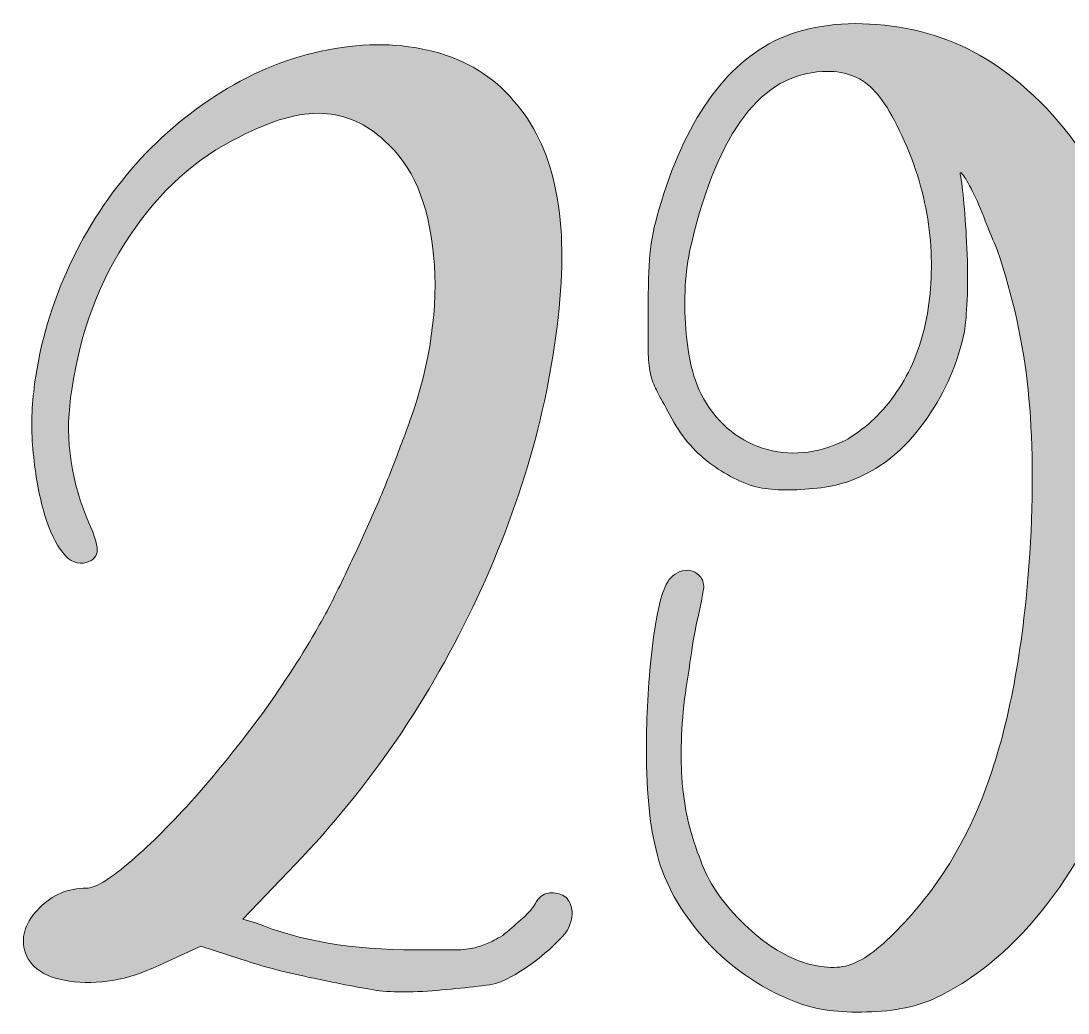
# Model space of a CAD drawing. Header units: inches. Extents: x 217 to 864, y -1016 to -62.
# Drawn here: x 603 to 718.2, y -1016.4 to -907.4 of the extents above; entities that cross this region are included whole.
import ezdxf

# ---------------------------------------------------------------- set-up
doc = ezdxf.new("R2010")
doc.units = ezdxf.units.IN
doc.header["$MEASUREMENT"] = 0
doc.layers.add('Layer 1', color=7, linetype='Continuous')

# ---------------------------------------------------------------- blocks, each defined once
blk = doc.blocks.new('block 2')
at = {"layer": 'Layer 1', "true_color": 0x040404}
h = blk.add_hatch(color=18, dxfattribs=at)
h.dxf.hatch_style = 2
edge = h.paths.add_edge_path()
edge.add_spline(control_points=[(727.75, -944.42), (727.62, -943.42), (727.42, -942.32), (727.15, -941.12), (725.52, -933.79), (723.32, -927.82), (720.55, -923.22), (717.78, -918.62), (714.19, -914.85), (709.76, -911.92), (706.29, -909.65), (702.36, -908.29), (697.96, -907.82), (693.56, -907.35), (689.69, -907.85), (686.36, -909.32), (680.36, -912.12), (675.96, -918.39), (673.16, -928.12), (672.63, -929.85), (672.3, -931.49), (672.17, -933.02), (672.03, -934.55), (671.97, -936.65), (671.97, -939.32), (671.97, -941.05), (671.97, -942.39), (671.97, -943.32), (671.97, -944.25), (672.03, -945.09), (672.17, -945.82), (672.3, -946.55), (672.5, -947.19), (672.77, -947.72), (673.03, -948.25), (673.43, -948.99), (673.96, -949.92), (675.03, -952.18), (676.4, -954.02), (678.06, -955.42), (679.73, -956.82), (681.56, -957.85), (683.56, -958.52), (685.16, -958.92), (687.19, -959.02), (689.66, -958.82), (692.13, -958.62), (694.1, -958.12), (695.56, -957.32), (698.23, -956.12), (700.59, -954.02), (702.66, -951.02), (704.73, -948.02), (706.09, -944.85), (706.76, -941.52), (706.9, -940.72), (706.99, -939.55), (707.06, -938.02), (707.13, -936.49), (707.13, -934.82), (707.06, -933.02), (706.99, -931.22), (706.9, -929.55), (706.76, -928.02), (706.63, -926.49), (706.49, -925.32), (706.36, -924.52), (706.23, -923.99), (706.29, -923.89), (706.56, -924.22), (706.83, -924.55), (707.19, -925.18), (707.66, -926.12), (708.13, -927.05), (708.59, -928.12), (709.06, -929.32), (709.53, -930.52), (709.96, -931.58), (710.36, -932.52), (712.09, -937.58), (713.23, -942.72), (713.77, -947.92), (714.3, -953.12), (714.37, -959.12), (713.96, -965.92), (713.29, -975.78), (711.83, -983.98), (709.56, -990.52), (707.3, -997.05), (704.03, -1002.51), (699.76, -1006.91), (697.63, -1009.18), (695.8, -1010.58), (694.26, -1011.11), (692.73, -1011.65), (690.83, -1011.52), (688.56, -1010.71), (686.43, -1009.91), (684.29, -1008.45), (682.16, -1006.31), (680.03, -1004.18), (678.56, -1001.98), (677.76, -999.71), (676.69, -997.05), (676.03, -994.35), (675.76, -991.61), (675.5, -988.88), (675.56, -985.65), (675.96, -981.91), (676.23, -980.18), (676.5, -978.41), (676.76, -976.61), (677.03, -974.82), (677.29, -973.45), (677.56, -972.52), (677.83, -971.18), (678, -970.28), (678.06, -969.82), (678.13, -969.35), (678.03, -968.92), (677.76, -968.52), (677.23, -967.85), (676.56, -967.62), (675.76, -967.82), (674.96, -968.02), (674.36, -968.52), (673.96, -969.32), (673.3, -970.65), (672.77, -973.12), (672.37, -976.72), (671.97, -980.31), (671.77, -983.85), (671.77, -987.31), (671.77, -992.52), (672.23, -996.65), (673.16, -999.71), (674.1, -1002.78), (675.83, -1005.71), (678.36, -1008.51), (681.3, -1011.72), (684.83, -1014.05), (688.96, -1015.51), (690.96, -1016.18), (693.5, -1016.45), (696.56, -1016.31), (699.63, -1016.18), (702.16, -1015.58), (704.16, -1014.51), (708.43, -1012.38), (712.35, -1009.01), (715.91, -1004.41), (719.48, -999.81), (722.41, -994.11), (724.71, -987.31), (725.52, -985.18), (726.16, -983.21), (726.64, -981.42), (727.11, -979.62), (727.48, -977.72), (727.75, -975.72), (728.02, -973.71), (728.19, -971.45), (728.26, -968.92), (728.33, -966.38), (728.36, -963.32), (728.36, -959.72), (728.36, -956.92), (728.36, -954.59), (728.36, -952.72), (728.36, -950.85), (728.29, -949.25), (728.16, -947.92), (728.02, -946.58), (727.89, -945.42), (727.75, -944.42)], knot_values=[0, 0, 0, 0, 1, 1, 1, 2, 2, 2, 3, 3, 3, 4, 4, 4, 5, 5, 5, 6, 6, 6, 7, 7, 7, 8, 8, 8, 9, 9, 9, 10, 10, 10, 11, 11, 11, 12, 12, 12, 13, 13, 13, 14, 14, 14, 15, 15, 15, 16, 16, 16, 17, 17, 17, 18, 18, 18, 19, 19, 19, 20, 20, 20, 21, 21, 21, 22, 22, 22, 23, 23, 23, 24, 24, 24, 25, 25, 25, 26, 26, 26, 27, 27, 27, 28, 28, 28, 29, 29, 29, 30, 30, 30, 31, 31, 31, 32, 32, 32, 33, 33, 33, 34, 34, 34, 35, 35, 35, 36, 36, 36, 37, 37, 37, 38, 38, 38, 39, 39, 39, 40, 40, 40, 41, 41, 41, 42, 42, 42, 43, 43, 43, 44, 44, 44, 45, 45, 45, 46, 46, 46, 47, 47, 47, 48, 48, 48, 49, 49, 49, 50, 50, 50, 51, 51, 51, 52, 52, 52, 53, 53, 53, 54, 54, 54, 55, 55, 55, 56, 56, 56, 57, 57, 57, 58, 58, 58, 58], degree=3, periodic=1)
edge = h.paths.add_edge_path()
edge.add_spline(control_points=[(702.36, -941.12), (701.7, -943.92), (700.59, -946.38), (699.06, -948.52), (697.53, -950.65), (695.7, -952.32), (693.56, -953.52), (690.49, -954.99), (687.5, -955.25), (684.56, -954.32), (681.63, -953.38), (679.37, -951.38), (677.76, -948.32), (676.83, -946.45), (676.27, -943.89), (676.07, -940.62), (675.87, -937.35), (676.1, -934.39), (676.76, -931.72), (679.7, -919.45), (684.49, -913.19), (691.16, -912.92), (693.43, -912.79), (695.26, -913.42), (696.66, -914.82), (698.06, -916.22), (699.5, -918.79), (700.96, -922.52), (702.16, -925.72), (702.86, -928.92), (703.06, -932.12), (703.26, -935.32), (703.03, -938.32), (702.36, -941.12)], knot_values=[0, 0, 0, 0, 1, 1, 1, 2, 2, 2, 3, 3, 3, 4, 4, 4, 5, 5, 5, 6, 6, 6, 7, 7, 7, 8, 8, 8, 9, 9, 9, 10, 10, 10, 11, 11, 11, 11], degree=3, periodic=1)
h = blk.add_hatch(color=18, dxfattribs=at)
h.dxf.hatch_style = 2
edge = h.paths.add_edge_path()
edge.add_spline(control_points=[(662.37, -1003.41), (661.83, -1003.21), (661.3, -1003.18), (660.77, -1003.31), (660.23, -1003.45), (659.77, -1003.91), (659.37, -1004.72), (659.1, -1005.12), (658.63, -1005.61), (657.97, -1006.21), (657.3, -1006.81), (656.63, -1007.38), (655.97, -1007.91), (655.3, -1008.31), (654.73, -1008.62), (654.27, -1008.81), (653.8, -1009.01), (653.27, -1009.18), (652.67, -1009.31), (652.07, -1009.45), (651.3, -1009.51), (650.37, -1009.51), (649.43, -1009.51), (648.1, -1009.51), (646.37, -1009.51), (639.43, -1009.51), (633.57, -1008.51), (628.77, -1006.51), (628.77, -1006.51), (627.37, -1006.11), (627.37, -1006.11), (627.37, -1006.11), (632.37, -1000.91), (632.37, -1000.91), (640.63, -992.52), (647.4, -982.82), (652.67, -971.82), (657.93, -960.82), (661.1, -949.85), (662.17, -938.92), (663.23, -928.65), (661.57, -921.05), (657.17, -916.12), (654.9, -913.45), (651.97, -911.65), (648.37, -910.72), (644.77, -909.79), (640.9, -909.72), (636.77, -910.52), (632.63, -911.32), (628.7, -912.89), (624.97, -915.22), (621.23, -917.55), (617.93, -920.39), (615.07, -923.72), (612.2, -927.05), (609.84, -930.82), (607.97, -935.02), (606.1, -939.22), (604.9, -943.59), (604.37, -948.12), (604.1, -950.52), (604.1, -952.92), (604.37, -955.32), (604.64, -957.72), (605.03, -959.82), (605.57, -961.62), (606.1, -963.42), (606.77, -964.82), (607.57, -965.82), (608.37, -966.82), (609.23, -967.18), (610.17, -966.91), (610.97, -966.65), (611.37, -966.18), (611.37, -965.52), (611.37, -964.85), (610.97, -963.65), (610.17, -961.92), (608.3, -957.25), (607.77, -952.58), (608.57, -947.92), (609.5, -941.52), (611.63, -935.85), (614.97, -930.92), (618.3, -925.99), (622.3, -922.39), (626.97, -920.12), (630.57, -918.25), (633.63, -917.39), (636.17, -917.52), (638.7, -917.65), (640.97, -918.65), (642.97, -920.52), (646.03, -923.19), (647.83, -927.39), (648.37, -933.12), (648.9, -938.85), (648.03, -944.92), (645.77, -951.32), (645.23, -952.78), (644.57, -954.55), (643.77, -956.62), (642.97, -958.69), (642.07, -960.82), (641.07, -963.02), (640.07, -965.22), (639.07, -967.35), (638.07, -969.42), (637.07, -971.48), (636.17, -973.18), (635.37, -974.51), (633.63, -977.58), (631.53, -980.78), (629.07, -984.12), (626.6, -987.45), (624.13, -990.48), (621.67, -993.22), (619.2, -995.95), (616.9, -998.21), (614.77, -1000.01), (612.63, -1001.82), (611.1, -1002.71), (610.17, -1002.71), (608.17, -1002.71), (606.43, -1003.45), (604.97, -1004.92), (603.5, -1006.38), (602.97, -1007.91), (603.37, -1009.51), (603.9, -1011.52), (605.73, -1012.68), (608.87, -1013.01), (612, -1013.35), (615.3, -1012.65), (618.77, -1010.91), (618.77, -1010.91), (622.77, -1009.11), (622.77, -1009.11), (622.77, -1009.11), (627.17, -1010.51), (627.17, -1010.51), (629.03, -1011.18), (631.37, -1011.81), (634.17, -1012.41), (636.97, -1013.01), (639.5, -1013.51), (641.77, -1013.91), (642.57, -1014.05), (643.67, -1014.11), (645.07, -1014.11), (646.47, -1014.11), (647.87, -1014.05), (649.27, -1013.91), (650.67, -1013.78), (652, -1013.65), (653.27, -1013.51), (654.53, -1013.38), (655.43, -1013.18), (655.97, -1012.91), (657.43, -1012.25), (658.97, -1011.25), (660.57, -1009.91), (662.17, -1008.58), (663.1, -1007.51), (663.37, -1006.71), (663.63, -1005.91), (663.67, -1005.21), (663.47, -1004.61), (663.27, -1004.01), (662.9, -1003.61), (662.37, -1003.41)], knot_values=[0, 0, 0, 0, 1, 1, 1, 2, 2, 2, 3, 3, 3, 4, 4, 4, 5, 5, 5, 6, 6, 6, 7, 7, 7, 8, 8, 8, 9, 9, 9, 10, 10, 10, 11, 11, 11, 12, 12, 12, 13, 13, 13, 14, 14, 14, 15, 15, 15, 16, 16, 16, 17, 17, 17, 18, 18, 18, 19, 19, 19, 20, 20, 20, 21, 21, 21, 22, 22, 22, 23, 23, 23, 24, 24, 24, 25, 25, 25, 26, 26, 26, 27, 27, 27, 28, 28, 28, 29, 29, 29, 30, 30, 30, 31, 31, 31, 32, 32, 32, 33, 33, 33, 34, 34, 34, 35, 35, 35, 36, 36, 36, 37, 37, 37, 38, 38, 38, 39, 39, 39, 40, 40, 40, 41, 41, 41, 42, 42, 42, 43, 43, 43, 44, 44, 44, 45, 45, 45, 46, 46, 46, 47, 47, 47, 48, 48, 48, 49, 49, 49, 50, 50, 50, 51, 51, 51, 52, 52, 52, 53, 53, 53, 54, 54, 54, 55, 55, 55, 56, 56, 56, 57, 57, 57, 57], degree=3, periodic=1)
at = {"layer": 'Layer 1', "lineweight": 0}
for points, knots in [([(727.75, -944.42), (727.62, -943.42), (727.42, -942.32), (727.15, -941.12), (725.52, -933.79), (723.32, -927.82), (720.55, -923.22), (717.78, -918.62), (714.19, -914.85), (709.76, -911.92), (706.29, -909.65), (702.36, -908.29), (697.96, -907.82), (693.56, -907.35), (689.69, -907.85), (686.36, -909.32), (680.36, -912.12), (675.96, -918.39), (673.16, -928.12), (672.63, -929.85), (672.3, -931.49), (672.17, -933.02), (672.03, -934.55), (671.97, -936.65), (671.97, -939.32), (671.97, -941.05), (671.97, -942.39), (671.97, -943.32), (671.97, -944.25), (672.03, -945.09), (672.17, -945.82), (672.3, -946.55), (672.5, -947.19), (672.77, -947.72), (673.03, -948.25), (673.43, -948.99), (673.96, -949.92), (675.03, -952.18), (676.4, -954.02), (678.06, -955.42), (679.73, -956.82), (681.56, -957.85), (683.56, -958.52), (685.16, -958.92), (687.19, -959.02), (689.66, -958.82), (692.13, -958.62), (694.1, -958.12), (695.56, -957.32), (698.23, -956.12), (700.59, -954.02), (702.66, -951.02), (704.73, -948.02), (706.09, -944.85), (706.76, -941.52), (706.9, -940.72), (706.99, -939.55), (707.06, -938.02), (707.13, -936.49), (707.13, -934.82), (707.06, -933.02), (706.99, -931.22), (706.9, -929.55), (706.76, -928.02), (706.63, -926.49), (706.49, -925.32), (706.36, -924.52), (706.23, -923.99), (706.29, -923.89), (706.56, -924.22), (706.83, -924.55), (707.19, -925.18), (707.66, -926.12), (708.13, -927.05), (708.59, -928.12), (709.06, -929.32), (709.53, -930.52), (709.96, -931.58), (710.36, -932.52), (712.09, -937.58), (713.23, -942.72), (713.77, -947.92), (714.3, -953.12), (714.37, -959.12), (713.96, -965.92), (713.29, -975.78), (711.83, -983.98), (709.56, -990.52), (707.3, -997.05), (704.03, -1002.51), (699.76, -1006.91), (697.63, -1009.18), (695.8, -1010.58), (694.26, -1011.11), (692.73, -1011.65), (690.83, -1011.52), (688.56, -1010.71), (686.43, -1009.91), (684.29, -1008.45), (682.16, -1006.31), (680.03, -1004.18), (678.56, -1001.98), (677.76, -999.71), (676.69, -997.05), (676.03, -994.35), (675.76, -991.61), (675.5, -988.88), (675.56, -985.65), (675.96, -981.91), (676.23, -980.18), (676.5, -978.41), (676.76, -976.61), (677.03, -974.82), (677.29, -973.45), (677.56, -972.52), (677.83, -971.18), (678, -970.28), (678.06, -969.82), (678.13, -969.35), (678.03, -968.92), (677.76, -968.52), (677.23, -967.85), (676.56, -967.62), (675.76, -967.82), (674.96, -968.02), (674.36, -968.52), (673.96, -969.32), (673.3, -970.65), (672.77, -973.12), (672.37, -976.72), (671.97, -980.31), (671.77, -983.85), (671.77, -987.31), (671.77, -992.52), (672.23, -996.65), (673.16, -999.71), (674.1, -1002.78), (675.83, -1005.71), (678.36, -1008.51), (681.3, -1011.72), (684.83, -1014.05), (688.96, -1015.51), (690.96, -1016.18), (693.5, -1016.45), (696.56, -1016.31), (699.63, -1016.18), (702.16, -1015.58), (704.16, -1014.51), (708.43, -1012.38), (712.35, -1009.01), (715.91, -1004.41), (719.48, -999.81), (722.41, -994.11), (724.71, -987.31), (725.52, -985.18), (726.16, -983.21), (726.64, -981.42), (727.11, -979.62), (727.48, -977.72), (727.75, -975.72), (728.02, -973.71), (728.19, -971.45), (728.26, -968.92), (728.33, -966.38), (728.36, -963.32), (728.36, -959.72), (728.36, -956.92), (728.36, -954.59), (728.36, -952.72), (728.36, -950.85), (728.29, -949.25), (728.16, -947.92), (728.02, -946.58), (727.89, -945.42), (727.75, -944.42)], [0, 0, 0, 0, 1, 1, 1, 2, 2, 2, 3, 3, 3, 4, 4, 4, 5, 5, 5, 6, 6, 6, 7, 7, 7, 8, 8, 8, 9, 9, 9, 10, 10, 10, 11, 11, 11, 12, 12, 12, 13, 13, 13, 14, 14, 14, 15, 15, 15, 16, 16, 16, 17, 17, 17, 18, 18, 18, 19, 19, 19, 20, 20, 20, 21, 21, 21, 22, 22, 22, 23, 23, 23, 24, 24, 24, 25, 25, 25, 26, 26, 26, 27, 27, 27, 28, 28, 28, 29, 29, 29, 30, 30, 30, 31, 31, 31, 32, 32, 32, 33, 33, 33, 34, 34, 34, 35, 35, 35, 36, 36, 36, 37, 37, 37, 38, 38, 38, 39, 39, 39, 40, 40, 40, 41, 41, 41, 42, 42, 42, 43, 43, 43, 44, 44, 44, 45, 45, 45, 46, 46, 46, 47, 47, 47, 48, 48, 48, 49, 49, 49, 50, 50, 50, 51, 51, 51, 52, 52, 52, 53, 53, 53, 54, 54, 54, 55, 55, 55, 56, 56, 56, 57, 57, 57, 58, 58, 58, 58]), ([(662.37, -1003.41), (661.83, -1003.21), (661.3, -1003.18), (660.77, -1003.31), (660.23, -1003.45), (659.77, -1003.91), (659.37, -1004.72), (659.1, -1005.12), (658.63, -1005.61), (657.97, -1006.21), (657.3, -1006.81), (656.63, -1007.38), (655.97, -1007.91), (655.3, -1008.31), (654.73, -1008.62), (654.27, -1008.81), (653.8, -1009.01), (653.27, -1009.18), (652.67, -1009.31), (652.07, -1009.45), (651.3, -1009.51), (650.37, -1009.51), (649.43, -1009.51), (648.1, -1009.51), (646.37, -1009.51), (639.43, -1009.51), (633.57, -1008.51), (628.77, -1006.51), (628.77, -1006.51), (627.37, -1006.11), (627.37, -1006.11), (627.37, -1006.11), (632.37, -1000.91), (632.37, -1000.91), (640.63, -992.52), (647.4, -982.82), (652.67, -971.82), (657.93, -960.82), (661.1, -949.85), (662.17, -938.92), (663.23, -928.65), (661.57, -921.05), (657.17, -916.12), (654.9, -913.45), (651.97, -911.65), (648.37, -910.72), (644.77, -909.79), (640.9, -909.72), (636.77, -910.52), (632.63, -911.32), (628.7, -912.89), (624.97, -915.22), (621.23, -917.55), (617.93, -920.39), (615.07, -923.72), (612.2, -927.05), (609.84, -930.82), (607.97, -935.02), (606.1, -939.22), (604.9, -943.59), (604.37, -948.12), (604.1, -950.52), (604.1, -952.92), (604.37, -955.32), (604.64, -957.72), (605.03, -959.82), (605.57, -961.62), (606.1, -963.42), (606.77, -964.82), (607.57, -965.82), (608.37, -966.82), (609.23, -967.18), (610.17, -966.91), (610.97, -966.65), (611.37, -966.18), (611.37, -965.52), (611.37, -964.85), (610.97, -963.65), (610.17, -961.92), (608.3, -957.25), (607.77, -952.58), (608.57, -947.92), (609.5, -941.52), (611.63, -935.85), (614.97, -930.92), (618.3, -925.99), (622.3, -922.39), (626.97, -920.12), (630.57, -918.25), (633.63, -917.39), (636.17, -917.52), (638.7, -917.65), (640.97, -918.65), (642.97, -920.52), (646.03, -923.19), (647.83, -927.39), (648.37, -933.12), (648.9, -938.85), (648.03, -944.92), (645.77, -951.32), (645.23, -952.78), (644.57, -954.55), (643.77, -956.62), (642.97, -958.69), (642.07, -960.82), (641.07, -963.02), (640.07, -965.22), (639.07, -967.35), (638.07, -969.42), (637.07, -971.48), (636.17, -973.18), (635.37, -974.51), (633.63, -977.58), (631.53, -980.78), (629.07, -984.12), (626.6, -987.45), (624.13, -990.48), (621.67, -993.22), (619.2, -995.95), (616.9, -998.21), (614.77, -1000.01), (612.63, -1001.82), (611.1, -1002.71), (610.17, -1002.71), (608.17, -1002.71), (606.43, -1003.45), (604.97, -1004.92), (603.5, -1006.38), (602.97, -1007.91), (603.37, -1009.51), (603.9, -1011.52), (605.73, -1012.68), (608.87, -1013.01), (612, -1013.35), (615.3, -1012.65), (618.77, -1010.91), (618.77, -1010.91), (622.77, -1009.11), (622.77, -1009.11), (622.77, -1009.11), (627.17, -1010.51), (627.17, -1010.51), (629.03, -1011.18), (631.37, -1011.81), (634.17, -1012.41), (636.97, -1013.01), (639.5, -1013.51), (641.77, -1013.91), (642.57, -1014.05), (643.67, -1014.11), (645.07, -1014.11), (646.47, -1014.11), (647.87, -1014.05), (649.27, -1013.91), (650.67, -1013.78), (652, -1013.65), (653.27, -1013.51), (654.53, -1013.38), (655.43, -1013.18), (655.97, -1012.91), (657.43, -1012.25), (658.97, -1011.25), (660.57, -1009.91), (662.17, -1008.58), (663.1, -1007.51), (663.37, -1006.71), (663.63, -1005.91), (663.67, -1005.21), (663.47, -1004.61), (663.27, -1004.01), (662.9, -1003.61), (662.37, -1003.41)], [0, 0, 0, 0, 1, 1, 1, 2, 2, 2, 3, 3, 3, 4, 4, 4, 5, 5, 5, 6, 6, 6, 7, 7, 7, 8, 8, 8, 9, 9, 9, 10, 10, 10, 11, 11, 11, 12, 12, 12, 13, 13, 13, 14, 14, 14, 15, 15, 15, 16, 16, 16, 17, 17, 17, 18, 18, 18, 19, 19, 19, 20, 20, 20, 21, 21, 21, 22, 22, 22, 23, 23, 23, 24, 24, 24, 25, 25, 25, 26, 26, 26, 27, 27, 27, 28, 28, 28, 29, 29, 29, 30, 30, 30, 31, 31, 31, 32, 32, 32, 33, 33, 33, 34, 34, 34, 35, 35, 35, 36, 36, 36, 37, 37, 37, 38, 38, 38, 39, 39, 39, 40, 40, 40, 41, 41, 41, 42, 42, 42, 43, 43, 43, 44, 44, 44, 45, 45, 45, 46, 46, 46, 47, 47, 47, 48, 48, 48, 49, 49, 49, 50, 50, 50, 51, 51, 51, 52, 52, 52, 53, 53, 53, 54, 54, 54, 55, 55, 55, 56, 56, 56, 57, 57, 57, 57]), ([(702.36, -941.12), (701.7, -943.92), (700.59, -946.38), (699.06, -948.52), (697.53, -950.65), (695.7, -952.32), (693.56, -953.52), (690.49, -954.99), (687.5, -955.25), (684.56, -954.32), (681.63, -953.38), (679.37, -951.38), (677.76, -948.32), (676.83, -946.45), (676.27, -943.89), (676.07, -940.62), (675.87, -937.35), (676.1, -934.39), (676.76, -931.72), (679.7, -919.45), (684.49, -913.19), (691.16, -912.92), (693.43, -912.79), (695.26, -913.42), (696.66, -914.82), (698.06, -916.22), (699.5, -918.79), (700.96, -922.52), (702.16, -925.72), (702.86, -928.92), (703.06, -932.12), (703.26, -935.32), (703.03, -938.32), (702.36, -941.12)], [0, 0, 0, 0, 1, 1, 1, 2, 2, 2, 3, 3, 3, 4, 4, 4, 5, 5, 5, 6, 6, 6, 7, 7, 7, 8, 8, 8, 9, 9, 9, 10, 10, 10, 11, 11, 11, 11])]:
    blk.add_open_spline(points, degree=3, knots=knots, dxfattribs=at)

msp = doc.modelspace()

# ---------------------------------------------------------------- block references
at = {"layer": 'Layer 1'}
msp.add_blockref('block 2', (0, 0), dxfattribs=at)

doc.saveas('drawing.dxf')
